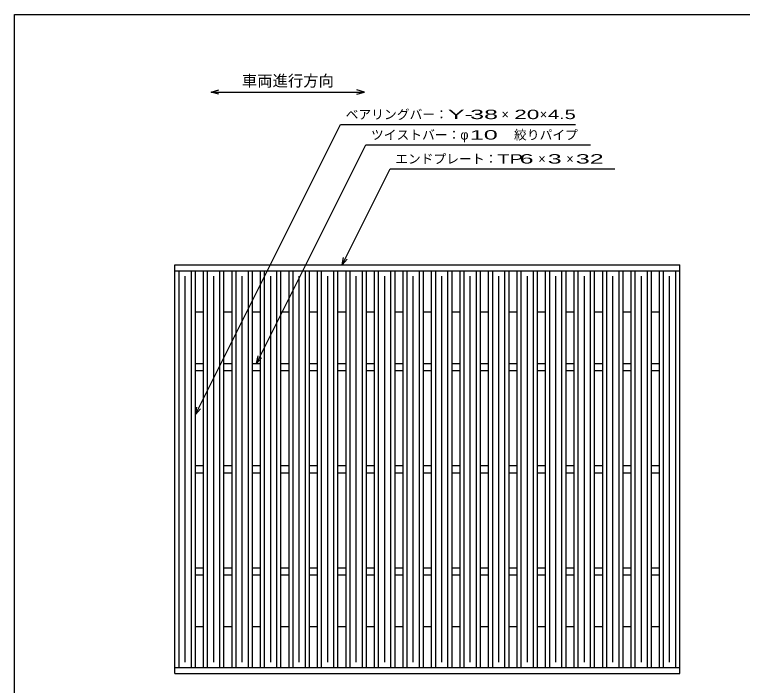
# Model space of a CAD drawing. Units: millimetres, scale not verified. Extents: x -910 to 868, y -641 to 524.
# Drawn here: x -862 to -150, y -132 to 524 of the extents above; entities that cross this region are included whole.
import ezdxf
from ezdxf.enums import TextEntityAlignment as Align

# ---------------------------------------------------------------- set-up
doc = ezdxf.new("R2010")
doc.units = ezdxf.units.MM
doc.header["$LTSCALE"] = 5
for name, color, linetype, lineweight in [('CADPAC_LAYER_0000', 150, 'Continuous', 25), ('CADPAC_LAYER_0016', 3, 'Continuous', 25), ('CADPAC_LAYER_0022', 2, 'Continuous', 25)]:
    doc.layers.add(name, color=color, linetype=linetype, lineweight=lineweight)
doc.styles.add('ベクトル', font='')
doc.styles.get('ベクトル').set_extended_font_data('ベクトル')

msp = doc.modelspace()

# ---------------------------------------------------------------- linework, layer by layer
at = {"layer": 'CADPAC_LAYER_0000'}
for p, q in [((-862, -575.75), (-862, 524.25)), ((-862, 524.25), (868, 524.25))]:
    msp.add_line(p, q, dxfattribs=at)
at = {"layer": 'CADPAC_LAYER_0000', "color": 4}
for p, q in [((-669.542, 448.417), (-662.042, 450.417)), ((-519.542, 448.417), (-527.042, 450.417)), ((-662.042, 446.417), (-669.542, 448.417)), ((-669.542, 448.417), (-519.542, 448.417)), ((-527.042, 446.417), (-519.542, 448.417))]:
    msp.add_line(p, q, dxfattribs=at)
at = {"layer": 'CADPAC_LAYER_0016'}
for p, q in [((-705, 279.25), (-211, 279.25)), ((-705, 273.25), (-705, 279.25)), ((-211, 273.25), (-211, 279.25)), ((-705, 273.25), (-211, 273.25)), ((-705, -114.75), (-705, 273.25)), ((-705, 273.25), (-685, 273.25)), ((-701, -114.75), (-701, 273.25)), ((-689, -114.75), (-689, 273.25)), ((-685, -114.75), (-685, 273.25)), ((-677.1, -114.75), (-677.1, 273.25)), ((-677.1, 273.25), (-657.1, 273.25)), ((-673.1, -114.75), (-673.1, 273.25)), ((-661.1, -114.75), (-661.1, 273.25)), ((-657.1, -114.75), (-657.1, 273.25)), ((-649.2, -114.75), (-649.2, 273.25)), ((-649.2, 273.25), (-629.2, 273.25)), ((-645.2, -114.75), (-645.2, 273.25)), ((-633.2, -114.75), (-633.2, 273.25)), ((-629.2, -114.75), (-629.2, 273.25)), ((-621.3, -114.75), (-621.3, 273.25)), ((-621.3, 273.25), (-601.3, 273.25)), ((-617.3, -114.75), (-617.3, 273.25)), ((-605.3, -114.75), (-605.3, 273.25)), ((-601.3, -114.75), (-601.3, 273.25)), ((-593.4, -114.75), (-593.4, 273.25)), ((-593.4, 273.25), (-573.4, 273.25)), ((-589.4, -114.75), (-589.4, 273.25)), ((-577.4, -114.75), (-577.4, 273.25)), ((-573.4, -114.75), (-573.4, 273.25)), ((-565.5, -114.75), (-565.5, 273.25)), ((-565.5, 273.25), (-545.5, 273.25)), ((-561.5, -114.75), (-561.5, 273.25)), ((-549.5, -114.75), (-549.5, 273.25)), ((-545.5, -114.75), (-545.5, 273.25)), ((-537.6, -114.75), (-537.6, 273.25)), ((-537.6, 273.25), (-517.6, 273.25)), ((-533.6, -114.75), (-533.6, 273.25)), ((-521.6, -114.75), (-521.6, 273.25)), ((-517.6, -114.75), (-517.6, 273.25)), ((-509.7, -114.75), (-509.7, 273.25)), ((-509.7, 273.25), (-489.7, 273.25)), ((-505.7, -114.75), (-505.7, 273.25)), ((-493.7, -114.75), (-493.7, 273.25)), ((-489.7, -114.75), (-489.7, 273.25)), ((-481.8, -114.75), (-481.8, 273.25)), ((-481.8, 273.25), (-461.8, 273.25)), ((-477.8, -114.75), (-477.8, 273.25)), ((-465.8, -114.75), (-465.8, 273.25)), ((-461.8, -114.75), (-461.8, 273.25)), ((-453.9, -114.75), (-453.9, 273.25)), ((-453.9, 273.25), (-433.9, 273.25)), ((-449.9, -114.75), (-449.9, 273.25)), ((-437.9, -114.75), (-437.9, 273.25)), ((-433.9, -114.75), (-433.9, 273.25)), ((-426, -114.75), (-426, 273.25)), ((-426, 273.25), (-406, 273.25)), ((-422, -114.75), (-422, 273.25)), ((-410, -114.75), (-410, 273.25)), ((-406, -114.75), (-406, 273.25)), ((-398.1, -114.75), (-398.1, 273.25)), ((-398.1, 273.25), (-378.1, 273.25)), ((-394.1, -114.75), (-394.1, 273.25)), ((-382.1, -114.75), (-382.1, 273.25)), ((-378.1, -114.75), (-378.1, 273.25)), ((-370.2, -114.75), (-370.2, 273.25)), ((-370.2, 273.25), (-350.2, 273.25)), ((-366.2, -114.75), (-366.2, 273.25)), ((-354.2, -114.75), (-354.2, 273.25)), ((-350.2, -114.75), (-350.2, 273.25)), ((-342.3, -114.75), (-342.3, 273.25)), ((-342.3, 273.25), (-322.3, 273.25)), ((-338.3, -114.75), (-338.3, 273.25)), ((-326.3, -114.75), (-326.3, 273.25)), ((-322.3, -114.75), (-322.3, 273.25)), ((-314.4, -114.75), (-314.4, 273.25)), ((-314.4, 273.25), (-294.4, 273.25)), ((-310.4, -114.75), (-310.4, 273.25)), ((-298.4, -114.75), (-298.4, 273.25)), ((-294.4, -114.75), (-294.4, 273.25)), ((-286.5, -114.75), (-286.5, 273.25)), ((-286.5, 273.25), (-266.5, 273.25)), ((-282.5, -114.75), (-282.5, 273.25)), ((-270.5, -114.75), (-270.5, 273.25)), ((-266.5, -114.75), (-266.5, 273.25)), ((-258.6, -114.75), (-258.6, 273.25)), ((-258.6, 273.25), (-238.6, 273.25)), ((-254.6, -114.75), (-254.6, 273.25)), ((-242.6, -114.75), (-242.6, 273.25)), ((-238.6, -114.75), (-238.6, 273.25)), ((-231, -114.75), (-231, 273.25)), ((-231, 273.25), (-211, 273.25)), ((-227, -114.75), (-227, 273.25)), ((-215, -114.75), (-215, 273.25)), ((-211, -114.75), (-211, 273.25)), ((-695, -109.75), (-695, 268.25)), ((-667.1, -109.75), (-667.1, 268.25)), ((-639.2, -109.75), (-639.2, 268.25)), ((-611.3, -109.75), (-611.3, 268.25)), ((-583.4, -109.75), (-583.4, 268.25)), ((-555.5, -109.75), (-555.5, 268.25)), ((-527.6, -109.75), (-527.6, 268.25)), ((-499.7, -109.75), (-499.7, 268.25)), ((-471.8, -109.75), (-471.8, 268.25)), ((-443.9, -109.75), (-443.9, 268.25)), ((-416, -109.75), (-416, 268.25)), ((-388.1, -109.75), (-388.1, 268.25)), ((-360.2, -109.75), (-360.2, 268.25)), ((-332.3, -109.75), (-332.3, 268.25)), ((-304.4, -109.75), (-304.4, 268.25)), ((-276.5, -109.75), (-276.5, 268.25)), ((-248.6, -109.75), (-248.6, 268.25)), ((-221, -109.75), (-221, 268.25)), ((-685, 233.25), (-677.1, 233.25)), ((-657.1, 233.25), (-649.2, 233.25)), ((-629.2, 233.25), (-621.3, 233.25)), ((-601.3, 233.25), (-593.4, 233.25)), ((-573.4, 233.25), (-565.5, 233.25)), ((-545.5, 233.25), (-537.6, 233.25)), ((-517.6, 233.25), (-509.7, 233.25)), ((-489.7, 233.25), (-481.8, 233.25)), ((-461.8, 233.25), (-453.9, 233.25)), ((-433.9, 233.25), (-426, 233.25)), ((-406, 233.25), (-398.1, 233.25)), ((-378.1, 233.25), (-370.2, 233.25)), ((-350.2, 233.25), (-342.3, 233.25)), ((-322.3, 233.25), (-314.4, 233.25)), ((-294.4, 233.25), (-286.5, 233.25)), ((-266.5, 233.25), (-258.6, 233.25)), ((-238.6, 233.25), (-230.7, 233.25)), ((-685, 182.75), (-677.1, 182.75)), ((-657.1, 182.75), (-649.2, 182.75)), ((-629.2, 182.75), (-621.3, 182.75)), ((-601.3, 182.75), (-593.4, 182.75)), ((-573.4, 182.75), (-565.5, 182.75)), ((-545.5, 182.75), (-537.6, 182.75)), ((-517.6, 182.75), (-509.7, 182.75)), ((-489.7, 182.75), (-481.8, 182.75)), ((-461.8, 182.75), (-453.9, 182.75)), ((-433.9, 182.75), (-426, 182.75)), ((-406, 182.75), (-398.1, 182.75)), ((-378.1, 182.75), (-370.2, 182.75)), ((-350.2, 182.75), (-342.3, 182.75)), ((-322.3, 182.75), (-314.4, 182.75)), ((-294.4, 182.75), (-286.5, 182.75)), ((-266.5, 182.75), (-258.6, 182.75)), ((-238.6, 182.75), (-231, 182.75)), ((-685, 175.75), (-677.1, 175.75)), ((-657.1, 175.75), (-649.2, 175.75)), ((-629.2, 175.75), (-621.3, 175.75)), ((-601.3, 175.75), (-593.4, 175.75)), ((-573.4, 175.75), (-565.5, 175.75)), ((-545.5, 175.75), (-537.6, 175.75)), ((-517.6, 175.75), (-509.7, 175.75)), ((-489.7, 175.75), (-481.8, 175.75)), ((-461.8, 175.75), (-453.9, 175.75)), ((-433.9, 175.75), (-426, 175.75)), ((-406, 175.75), (-398.1, 175.75)), ((-378.1, 175.75), (-370.2, 175.75)), ((-350.2, 175.75), (-342.3, 175.75)), ((-322.3, 175.75), (-314.4, 175.75)), ((-294.4, 175.75), (-286.5, 175.75)), ((-266.5, 175.75), (-258.6, 175.75)), ((-238.6, 175.75), (-231, 175.75)), ((-685, 82.75), (-677.1, 82.75)), ((-657.1, 82.75), (-649.2, 82.75)), ((-629.2, 82.75), (-621.3, 82.75)), ((-601.3, 82.75), (-593.4, 82.75)), ((-573.4, 82.75), (-565.5, 82.75)), ((-545.5, 82.75), (-537.6, 82.75)), ((-517.6, 82.75), (-509.7, 82.75)), ((-489.7, 82.75), (-481.8, 82.75)), ((-461.8, 82.75), (-453.9, 82.75)), ((-433.9, 82.75), (-426, 82.75)), ((-406, 82.75), (-398.1, 82.75)), ((-378.1, 82.75), (-370.2, 82.75)), ((-350.2, 82.75), (-342.3, 82.75)), ((-322.3, 82.75), (-314.4, 82.75)), ((-294.4, 82.75), (-286.5, 82.75)), ((-266.5, 82.75), (-258.6, 82.75)), ((-238.6, 82.75), (-231, 82.75)), ((-685, 75.75), (-677.1, 75.75)), ((-657.1, 75.75), (-649.2, 75.75)), ((-629.2, 75.75), (-621.3, 75.75)), ((-601.3, 75.75), (-593.4, 75.75)), ((-573.4, 75.75), (-565.5, 75.75)), ((-545.5, 75.75), (-537.6, 75.75)), ((-517.6, 75.75), (-509.7, 75.75)), ((-489.7, 75.75), (-481.8, 75.75)), ((-461.8, 75.75), (-453.9, 75.75)), ((-433.9, 75.75), (-426, 75.75)), ((-406, 75.75), (-398.1, 75.75)), ((-378.1, 75.75), (-370.2, 75.75)), ((-350.2, 75.75), (-342.3, 75.75)), ((-322.3, 75.75), (-314.4, 75.75)), ((-294.4, 75.75), (-286.5, 75.75)), ((-266.5, 75.75), (-258.6, 75.75)), ((-238.6, 75.75), (-231, 75.75)), ((-685, -17.25), (-677.1, -17.25)), ((-657.1, -17.25), (-649.2, -17.25)), ((-629.2, -17.25), (-621.3, -17.25)), ((-601.3, -17.25), (-593.4, -17.25)), ((-573.4, -17.25), (-565.5, -17.25)), ((-545.5, -17.25), (-537.6, -17.25)), ((-517.6, -17.25), (-509.7, -17.25)), ((-489.7, -17.25), (-481.8, -17.25)), ((-461.8, -17.25), (-453.9, -17.25)), ((-433.9, -17.25), (-426, -17.25)), ((-406, -17.25), (-398.1, -17.25)), ((-378.1, -17.25), (-370.2, -17.25)), ((-350.2, -17.25), (-342.3, -17.25)), ((-322.3, -17.25), (-314.4, -17.25)), ((-294.4, -17.25), (-286.5, -17.25)), ((-266.5, -17.25), (-258.6, -17.25)), ((-238.6, -17.25), (-231, -17.25)), ((-685, -24.25), (-677.1, -24.25)), ((-657.1, -24.25), (-649.2, -24.25)), ((-629.2, -24.25), (-621.3, -24.25)), ((-601.3, -24.25), (-593.4, -24.25)), ((-573.4, -24.25), (-565.5, -24.25)), ((-545.5, -24.25), (-537.6, -24.25)), ((-517.6, -24.25), (-509.7, -24.25)), ((-489.7, -24.25), (-481.8, -24.25)), ((-461.8, -24.25), (-453.9, -24.25)), ((-433.9, -24.25), (-426, -24.25)), ((-406, -24.25), (-398.1, -24.25)), ((-378.1, -24.25), (-370.2, -24.25)), ((-350.2, -24.25), (-342.3, -24.25)), ((-322.3, -24.25), (-314.4, -24.25)), ((-294.4, -24.25), (-286.5, -24.25)), ((-266.5, -24.25), (-258.6, -24.25)), ((-238.6, -24.25), (-231, -24.25)), ((-685, -74.75), (-677.1, -74.75)), ((-657.1, -74.75), (-649.2, -74.75)), ((-629.2, -74.75), (-621.3, -74.75)), ((-601.3, -74.75), (-593.4, -74.75)), ((-573.4, -74.75), (-565.5, -74.75)), ((-545.5, -74.75), (-537.6, -74.75)), ((-517.6, -74.75), (-509.7, -74.75)), ((-489.7, -74.75), (-481.8, -74.75)), ((-461.8, -74.75), (-453.9, -74.75)), ((-433.9, -74.75), (-426, -74.75)), ((-406, -74.75), (-398.1, -74.75)), ((-378.1, -74.75), (-370.2, -74.75)), ((-350.2, -74.75), (-342.3, -74.75)), ((-322.3, -74.75), (-314.4, -74.75)), ((-294.4, -74.75), (-286.5, -74.75)), ((-266.5, -74.75), (-258.6, -74.75)), ((-238.6, -74.75), (-230.7, -74.75)), ((-705, -114.75), (-211, -114.75)), ((-705, -120.75), (-705, -114.75)), ((-705, -114.75), (-685, -114.75)), ((-705, -120.75), (-211, -120.75)), ((-677.1, -114.75), (-657.1, -114.75)), ((-649.2, -114.75), (-629.2, -114.75)), ((-621.3, -114.75), (-601.3, -114.75)), ((-593.4, -114.75), (-573.4, -114.75)), ((-565.5, -114.75), (-545.5, -114.75)), ((-537.6, -114.75), (-517.6, -114.75)), ((-509.7, -114.75), (-489.7, -114.75)), ((-481.8, -114.75), (-461.8, -114.75)), ((-453.9, -114.75), (-433.9, -114.75)), ((-426, -114.75), (-406, -114.75)), ((-398.1, -114.75), (-378.1, -114.75)), ((-370.2, -114.75), (-350.2, -114.75)), ((-342.3, -114.75), (-322.3, -114.75)), ((-314.4, -114.75), (-294.4, -114.75)), ((-286.5, -114.75), (-266.5, -114.75)), ((-258.6, -114.75), (-238.6, -114.75)), ((-231, -114.75), (-211, -114.75)), ((-211, -120.75), (-211, -114.75))]:
    msp.add_line(p, q, dxfattribs=at)
at = {"layer": 'CADPAC_LAYER_0022', "color": 4}
for p, q in [((-685, 132.75), (-543, 416.75)), ((-543, 416.75), (-313, 416.75)), ((-625.25, 182.75), (-518.25, 396.75)), ((-518.25, 396.75), (-298.25, 396.75)), ((-541.55, 279.25), (-494.55, 373.25)), ((-494.55, 373.25), (-274.55, 373.25)), ((-541.55, 279.25), (-540.05, 286.55)), ((-541.55, 279.25), (-536.55, 284.75)), ((-625.25, 182.75), (-623.75, 190.05)), ((-625.25, 182.75), (-620.25, 188.25)), ((-685, 132.75), (-683.5, 140.05)), ((-685, 132.75), (-680, 138.25))]:
    msp.add_line(p, q, dxfattribs=at)

# ---------------------------------------------------------------- texts
at = {"layer": 'CADPAC_LAYER_0000', "color": 2, "style": 'ベクトル'}
msp.add_text('車両進行方向', height=11, dxfattribs=at).set_placement((-639.542, 459.417), align=Align.MIDDLE_LEFT)
at = {"layer": 'CADPAC_LAYER_0022', "style": 'ベクトル'}
for s, p in [('ベアリングバー：', (-538, 426.5)), ('×', (-385.5, 426.5)), ('×', (-348, 426.5)), ('ツイストバー：', (-513.25, 406.5)), ('φ', (-425.75, 406.5)), ('絞りパイプ', (-373.25, 406.5)), ('エンドプレート：', (-489.55, 383)), ('×', (-349.55, 383)), ('×', (-322.05, 383))]:
    msp.add_text(s, height=9.164, dxfattribs=at).set_placement(p, align=Align.MIDDLE_LEFT)
for s, width, p in [('Y-', 2, (-438, 426.5)), (' 38 ', 2, (-423, 426.5)), ('20', 1.8, (-373, 426.5)), (' 4.5 ', 1.6, (-345.5, 426.5)), (' 10 ', 2, (-423.25, 406.5)), ('TP', 1.6, (-389.55, 383)), (' 6 ', 2, (-374.55, 383)), (' 3 ', 2, (-347.05, 383)), (' 32 ', 2, (-319.55, 383))]:
    msp.add_text(s, height=9.164, dxfattribs=dict(at, width=width)).set_placement(p, align=Align.MIDDLE_LEFT)

doc.saveas('drawing.dxf')
